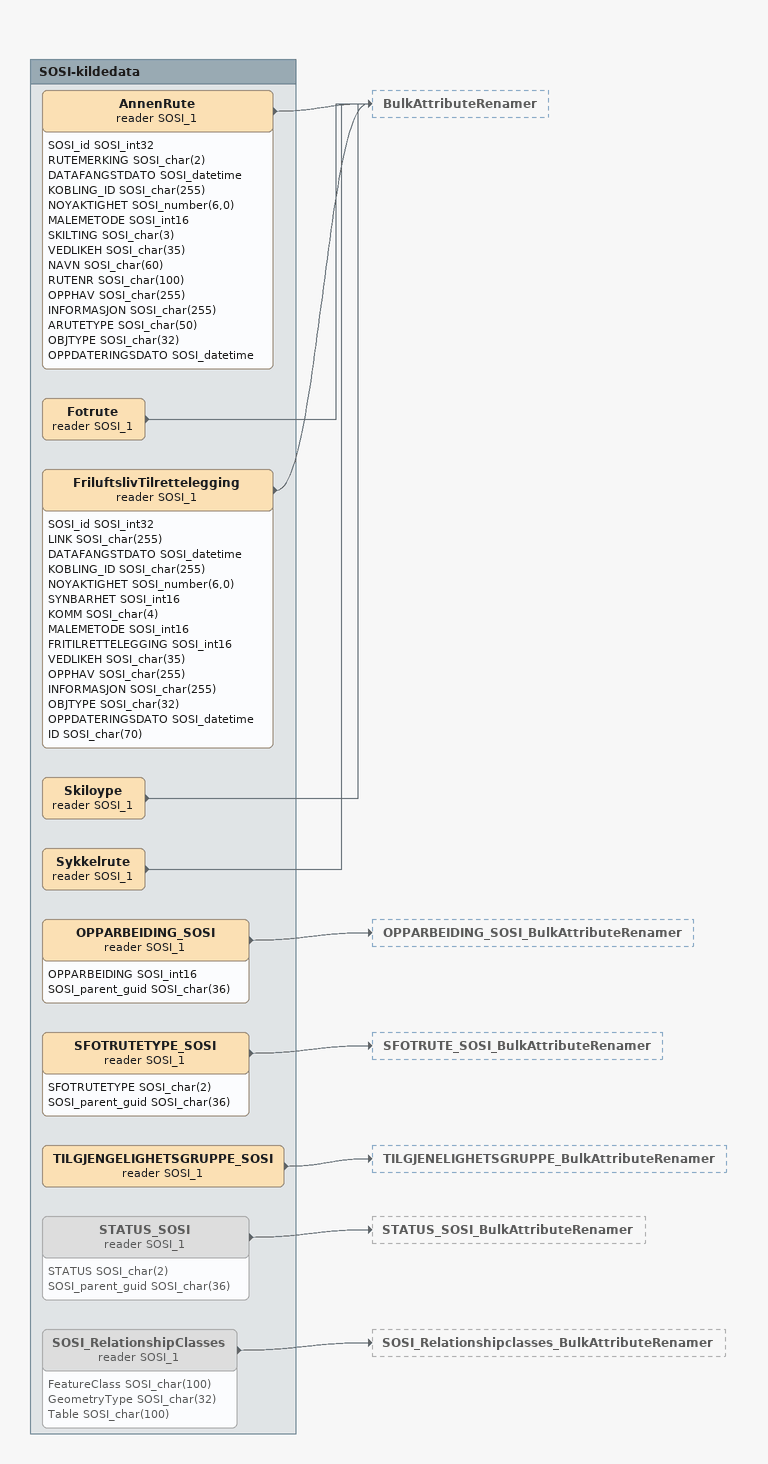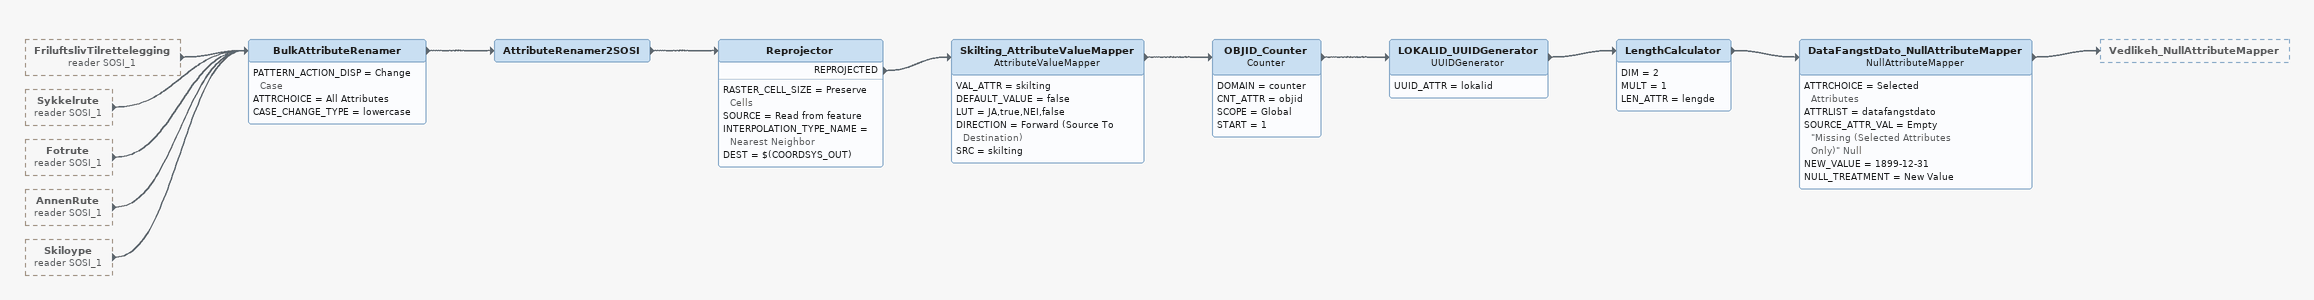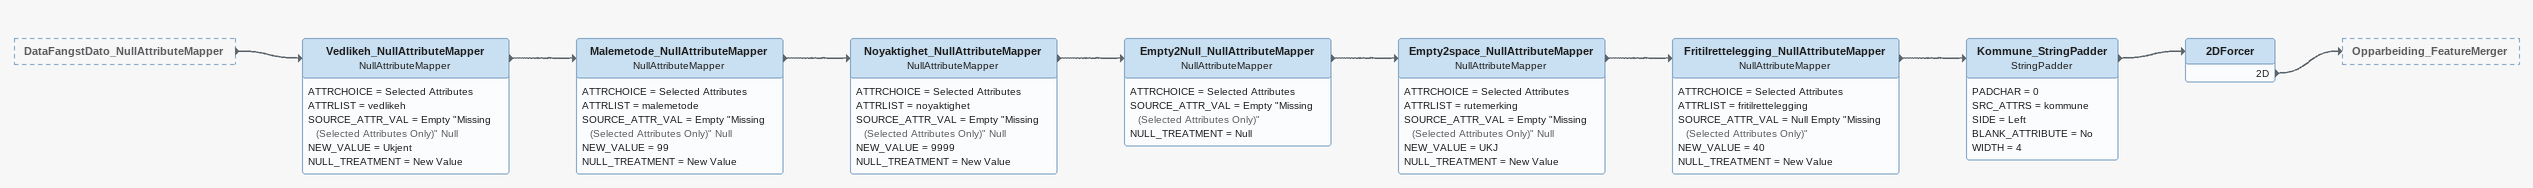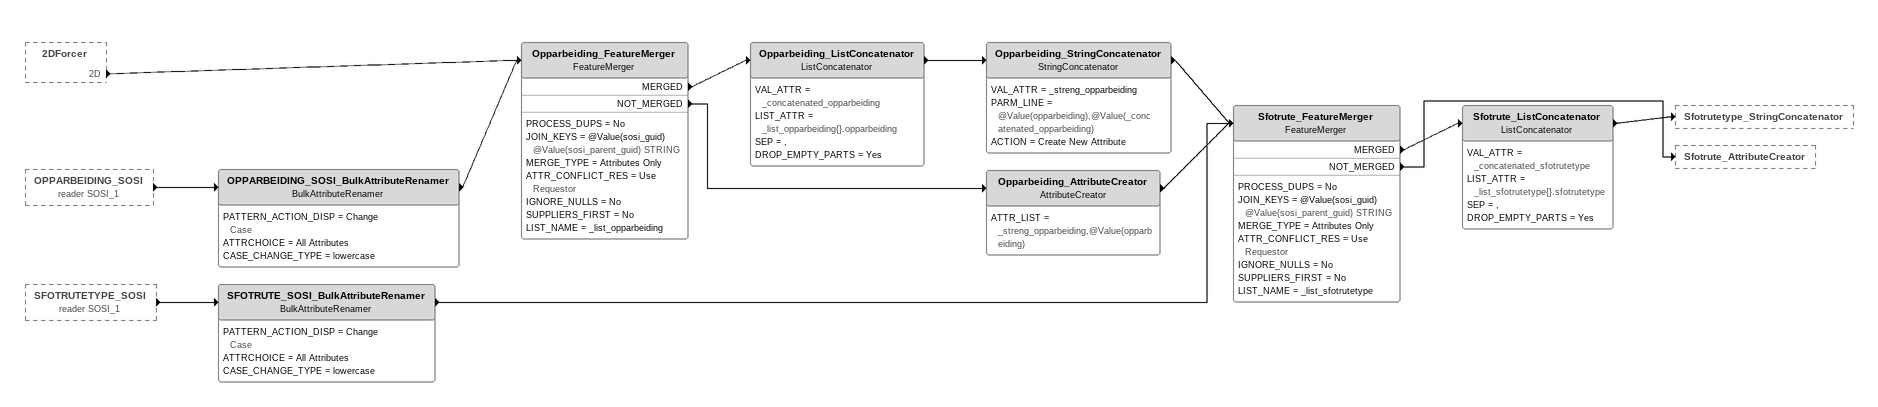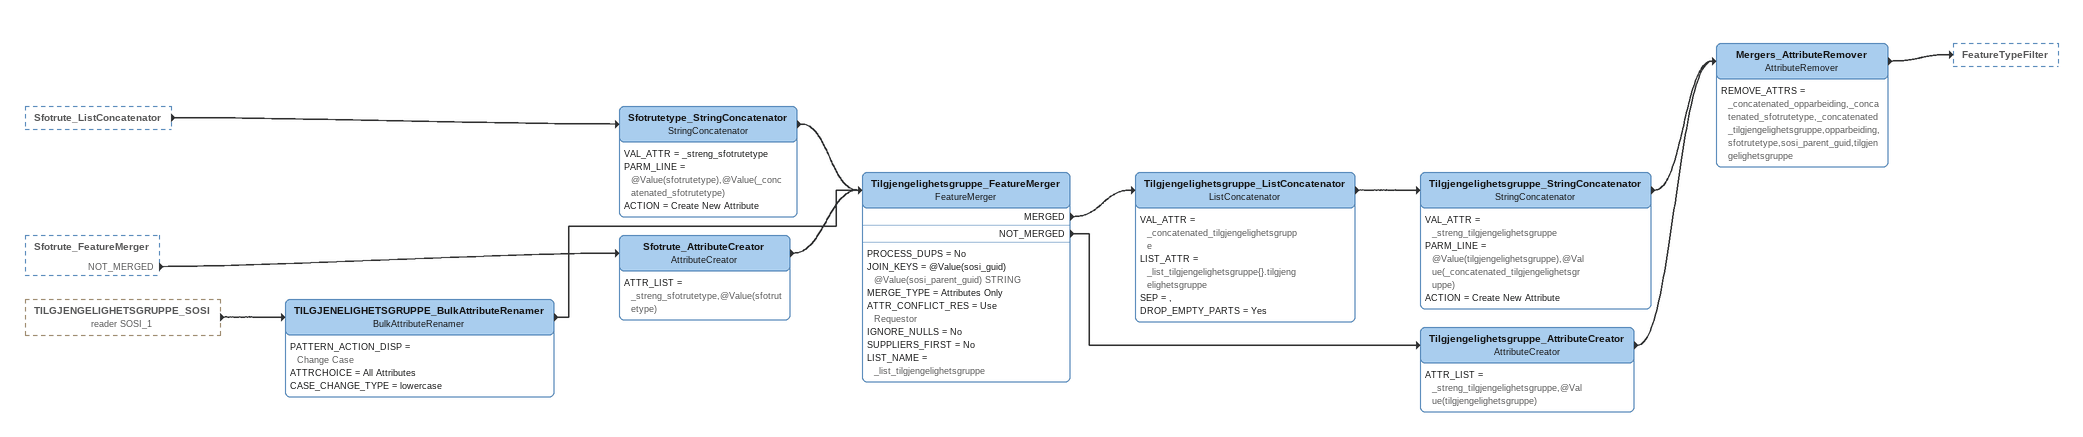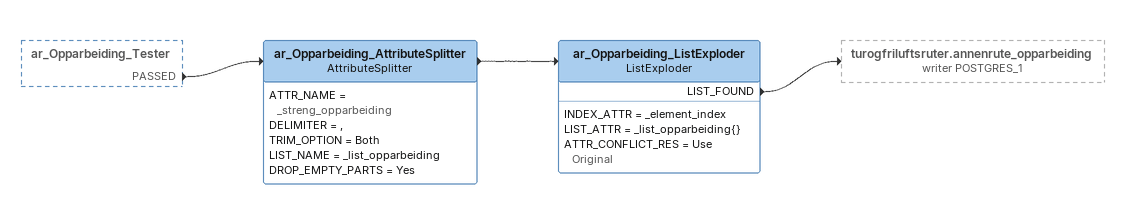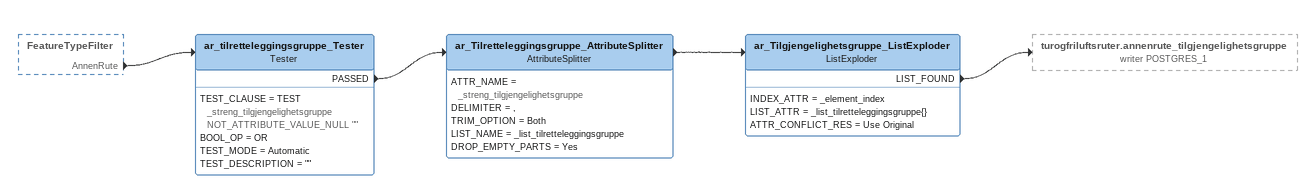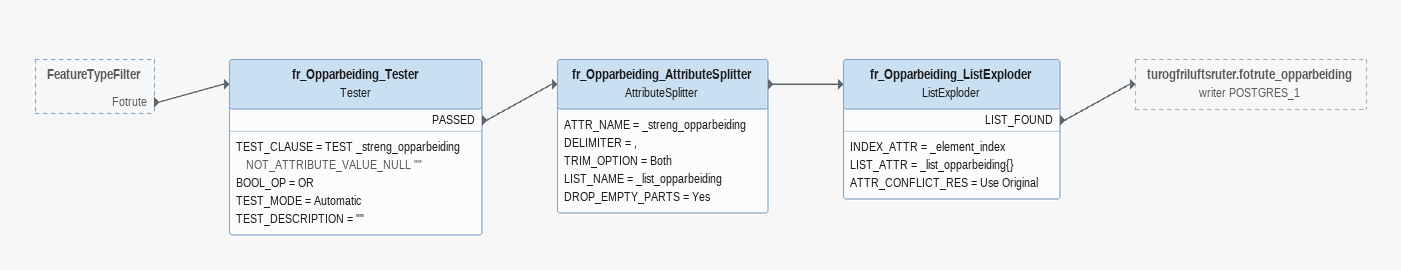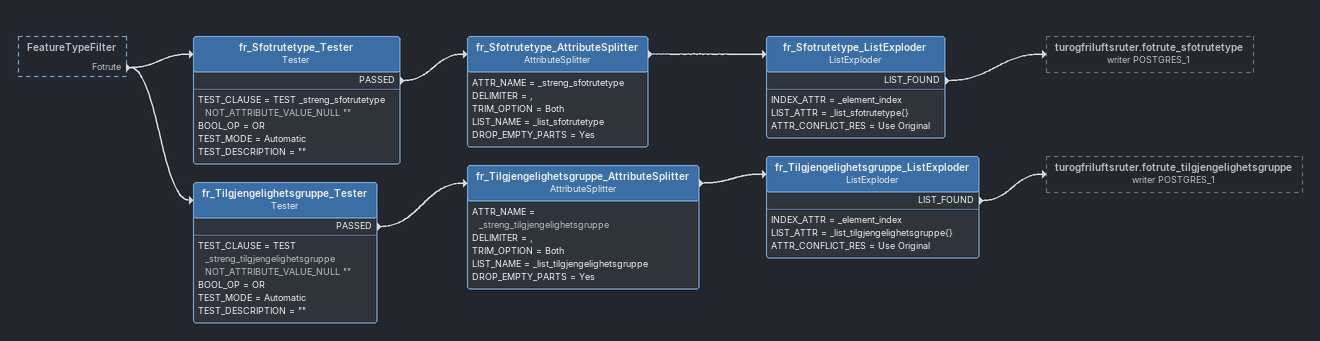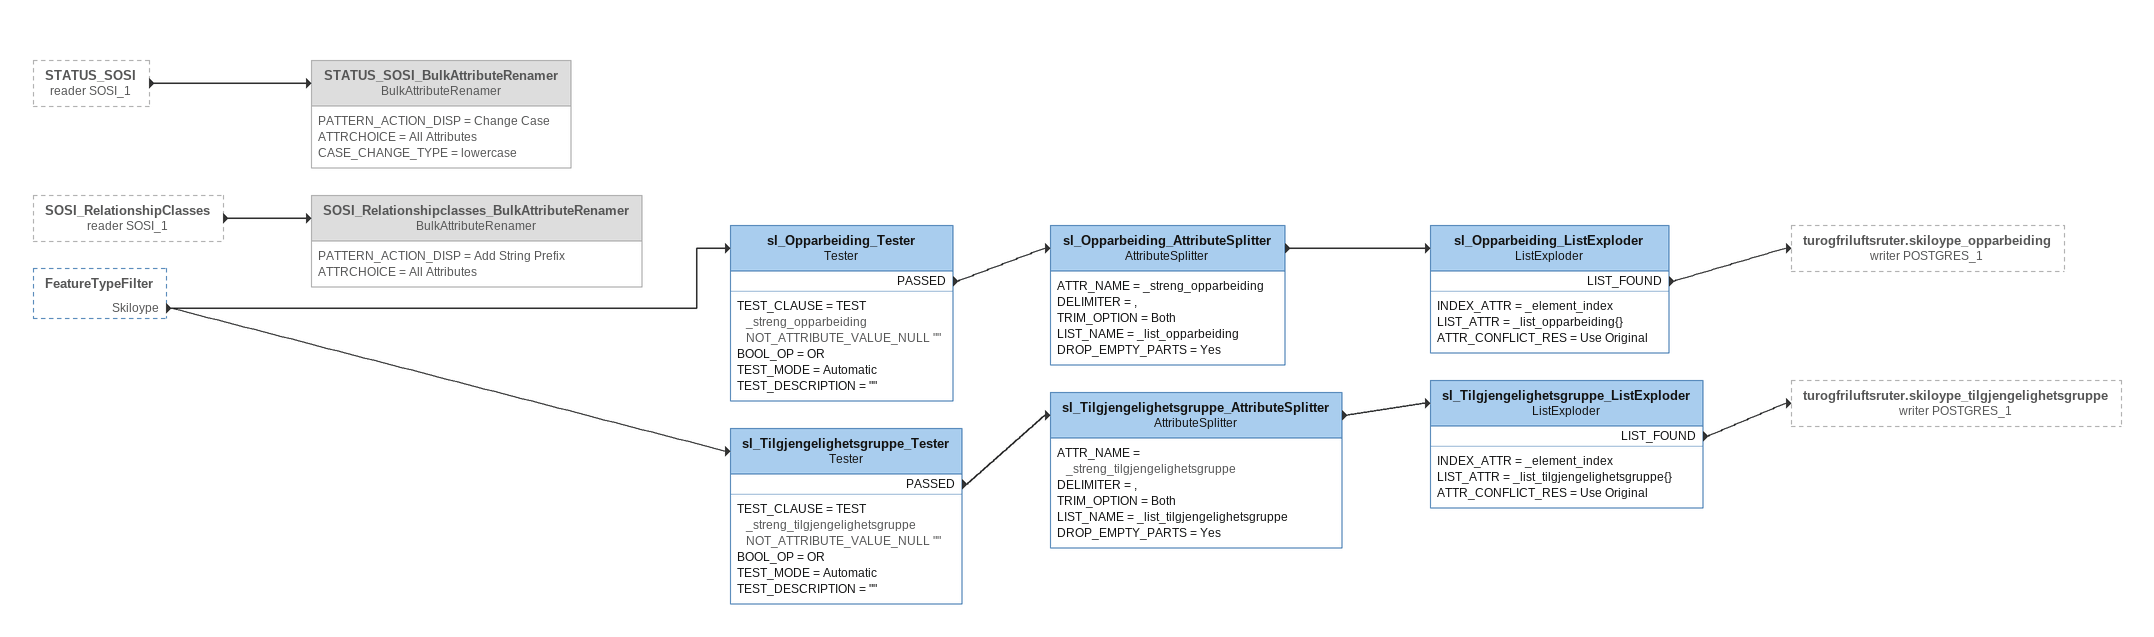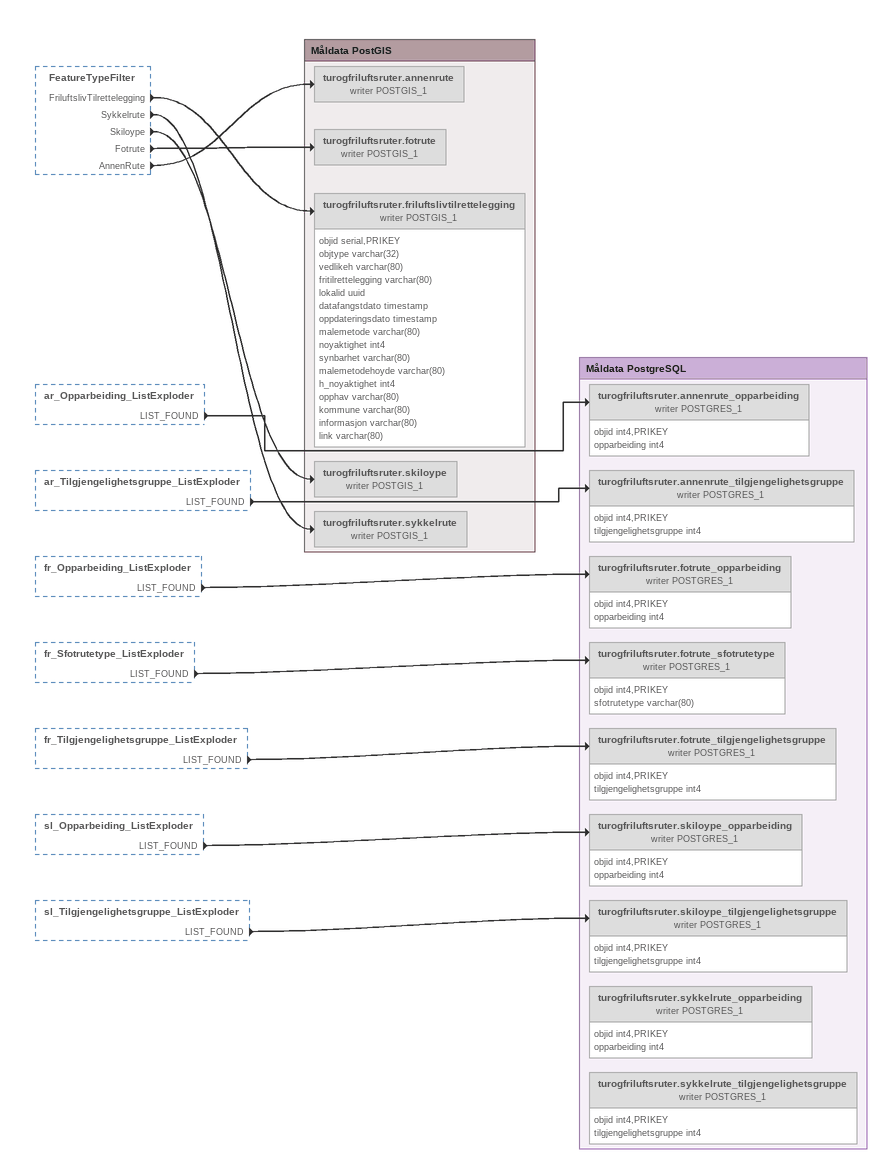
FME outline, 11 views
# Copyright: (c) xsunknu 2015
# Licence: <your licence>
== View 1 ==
Bookmark: SOSI-kildedata
AnnenRute (reader SOSI_1)
    attributes: SOSI_id SOSI_int32, RUTEMERKING SOSI_char(2), DATAFANGSTDATO SOSI_datetime, KOBLING_ID SOSI_char(255), NOYAKTIGHET SOSI_number(6,0), MALEMETODE SOSI_int16, SKILTING SOSI_char(3), VEDLIKEH SOSI_char(35), NAVN SOSI_char(60), RUTENR SOSI_char(100), OPPHAV SOSI_char(255), INFORMASJON SOSI_char(255), ARUTETYPE SOSI_char(50), OBJTYPE SOSI_char(32), OPPDATERINGSDATO SOSI_datetime
    -> BulkAttributeRenamer
Fotrute (reader SOSI_1)
    -> BulkAttributeRenamer
FriluftslivTilrettelegging (reader SOSI_1)
    attributes: SOSI_id SOSI_int32, LINK SOSI_char(255), DATAFANGSTDATO SOSI_datetime, KOBLING_ID SOSI_char(255), NOYAKTIGHET SOSI_number(6,0), SYNBARHET SOSI_int16, KOMM SOSI_char(4), MALEMETODE SOSI_int16, FRITILRETTELEGGING SOSI_int16, VEDLIKEH SOSI_char(35), OPPHAV SOSI_char(255), INFORMASJON SOSI_char(255), OBJTYPE SOSI_char(32), OPPDATERINGSDATO SOSI_datetime, ID SOSI_char(70)
    -> BulkAttributeRenamer
Skiloype (reader SOSI_1)
    -> BulkAttributeRenamer
Sykkelrute (reader SOSI_1)
    -> BulkAttributeRenamer
OPPARBEIDING_SOSI (reader SOSI_1)
    attributes: OPPARBEIDING SOSI_int16, SOSI_parent_guid SOSI_char(36)
    -> OPPARBEIDING_SOSI_BulkAttributeRenamer
SFOTRUTETYPE_SOSI (reader SOSI_1)
    attributes: SFOTRUTETYPE SOSI_char(2), SOSI_parent_guid SOSI_char(36)
    -> SFOTRUTE_SOSI_BulkAttributeRenamer
TILGJENGELIGHETSGRUPPE_SOSI (reader SOSI_1)
    -> TILGJENELIGHETSGRUPPE_BulkAttributeRenamer
STATUS_SOSI (reader SOSI_1) [off]
    attributes: STATUS SOSI_char(2), SOSI_parent_guid SOSI_char(36)
    -> STATUS_SOSI_BulkAttributeRenamer
SOSI_RelationshipClasses (reader SOSI_1) [off]
    attributes: FeatureClass SOSI_char(100), GeometryType SOSI_char(32), Table SOSI_char(100)
    -> SOSI_Relationshipclasses_BulkAttributeRenamer

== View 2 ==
FriluftslivTilrettelegging (reader SOSI_1) [outside]
    -> BulkAttributeRenamer
Sykkelrute (reader SOSI_1) [outside]
    -> BulkAttributeRenamer
Fotrute (reader SOSI_1) [outside]
    -> BulkAttributeRenamer
AnnenRute (reader SOSI_1) [outside]
    -> BulkAttributeRenamer
Skiloype (reader SOSI_1) [outside]
    -> BulkAttributeRenamer
BulkAttributeRenamer
    PATTERN_ACTION_DISP = Change Case
    ATTRCHOICE = All Attributes
    CASE_CHANGE_TYPE = lowercase
    -> AttributeRenamer2SOSI
AttributeRenamer2SOSI
    -> Reprojector
Reprojector
    RASTER_CELL_SIZE = Preserve Cells
    SOURCE = Read from feature
    INTERPOLATION_TYPE_NAME = Nearest Neighbor
    DEST = $(COORDSYS_OUT)
    REPROJECTED -> Skilting_AttributeValueMapper
Skilting_AttributeValueMapper: AttributeValueMapper
    VAL_ATTR = skilting
    DEFAULT_VALUE = false
    LUT = JA,true,NEI,false
    DIRECTION = Forward (Source To Destination)
    SRC = skilting
    -> OBJID_Counter
OBJID_Counter: Counter
    DOMAIN = counter
    CNT_ATTR = objid
    SCOPE = Global
    START = 1
    -> LOKALID_UUIDGenerator
LOKALID_UUIDGenerator: UUIDGenerator
    UUID_ATTR = lokalid
    -> LengthCalculator
LengthCalculator
    DIM = 2
    MULT = 1
    LEN_ATTR = lengde
    -> DataFangstDato_NullAttributeMapper
DataFangstDato_NullAttributeMapper: NullAttributeMapper
    ATTRCHOICE = Selected Attributes
    ATTRLIST = datafangstdato
    SOURCE_ATTR_VAL = Empty "Missing (Selected Attributes Only)" Null
    NEW_VALUE = 1899-12-31
    NULL_TREATMENT = New Value
    -> Vedlikeh_NullAttributeMapper

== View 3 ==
DataFangstDato_NullAttributeMapper [outside]
    -> Vedlikeh_NullAttributeMapper
Vedlikeh_NullAttributeMapper: NullAttributeMapper
    ATTRCHOICE = Selected Attributes
    ATTRLIST = vedlikeh
    SOURCE_ATTR_VAL = Empty "Missing (Selected Attributes Only)" Null
    NEW_VALUE = Ukjent
    NULL_TREATMENT = New Value
    -> Malemetode_NullAttributeMapper
Malemetode_NullAttributeMapper: NullAttributeMapper
    ATTRCHOICE = Selected Attributes
    ATTRLIST = malemetode
    SOURCE_ATTR_VAL = Empty "Missing (Selected Attributes Only)" Null
    NEW_VALUE = 99
    NULL_TREATMENT = New Value
    -> Noyaktighet_NullAttributeMapper
Noyaktighet_NullAttributeMapper: NullAttributeMapper
    ATTRCHOICE = Selected Attributes
    ATTRLIST = noyaktighet
    SOURCE_ATTR_VAL = Empty "Missing (Selected Attributes Only)" Null
    NEW_VALUE = 9999
    NULL_TREATMENT = New Value
    -> Empty2Null_NullAttributeMapper
Empty2Null_NullAttributeMapper: NullAttributeMapper
    ATTRCHOICE = Selected Attributes
    SOURCE_ATTR_VAL = Empty "Missing (Selected Attributes Only)"
    NULL_TREATMENT = Null
    -> Empty2space_NullAttributeMapper
Empty2space_NullAttributeMapper: NullAttributeMapper
    ATTRCHOICE = Selected Attributes
    ATTRLIST = rutemerking
    SOURCE_ATTR_VAL = Empty "Missing (Selected Attributes Only)" Null
    NEW_VALUE = UKJ
    NULL_TREATMENT = New Value
    -> Fritilrettelegging_NullAttributeMapper
Fritilrettelegging_NullAttributeMapper: NullAttributeMapper
    ATTRCHOICE = Selected Attributes
    ATTRLIST = fritilrettelegging
    SOURCE_ATTR_VAL = Null Empty "Missing (Selected Attributes Only)"
    NEW_VALUE = 40
    NULL_TREATMENT = New Value
    -> Kommune_StringPadder
Kommune_StringPadder: StringPadder
    PADCHAR = 0
    SRC_ATTRS = kommune
    SIDE = Left
    BLANK_ATTRIBUTE = No
    WIDTH = 4
    -> 2DForcer
2DForcer
    2D -> Opparbeiding_FeatureMerger

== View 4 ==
2DForcer [outside]
    2D -> Opparbeiding_FeatureMerger
OPPARBEIDING_SOSI (reader SOSI_1) [outside]
    -> OPPARBEIDING_SOSI_BulkAttributeRenamer
SFOTRUTETYPE_SOSI (reader SOSI_1) [outside]
    -> SFOTRUTE_SOSI_BulkAttributeRenamer
OPPARBEIDING_SOSI_BulkAttributeRenamer: BulkAttributeRenamer
    PATTERN_ACTION_DISP = Change Case
    ATTRCHOICE = All Attributes
    CASE_CHANGE_TYPE = lowercase
    -> Opparbeiding_FeatureMerger
Opparbeiding_FeatureMerger: FeatureMerger
    PROCESS_DUPS = No
    JOIN_KEYS = @Value(sosi_guid) @Value(sosi_parent_guid) STRING
    MERGE_TYPE = Attributes Only
    ATTR_CONFLICT_RES = Use Requestor
    IGNORE_NULLS = No
    SUPPLIERS_FIRST = No
    LIST_NAME = _list_opparbeiding
    MERGED -> Opparbeiding_ListConcatenator
    NOT_MERGED -> Opparbeiding_AttributeCreator
Opparbeiding_ListConcatenator: ListConcatenator
    VAL_ATTR = _concatenated_opparbeiding
    LIST_ATTR = _list_opparbeiding{}.opparbeiding
    SEP = ,
    DROP_EMPTY_PARTS = Yes
    -> Opparbeiding_StringConcatenator
Opparbeiding_StringConcatenator: StringConcatenator
    VAL_ATTR = _streng_opparbeiding
    PARM_LINE = @Value(opparbeiding),@Value(_concatenated_opparbeiding)
    ACTION = Create New Attribute
    -> Sfotrute_FeatureMerger
Opparbeiding_AttributeCreator: AttributeCreator
    ATTR_LIST = _streng_opparbeiding,@Value(opparbeiding)
    -> Sfotrute_FeatureMerger
SFOTRUTE_SOSI_BulkAttributeRenamer: BulkAttributeRenamer
    PATTERN_ACTION_DISP = Change Case
    ATTRCHOICE = All Attributes
    CASE_CHANGE_TYPE = lowercase
    -> Sfotrute_FeatureMerger
Sfotrute_FeatureMerger: FeatureMerger
    PROCESS_DUPS = No
    JOIN_KEYS = @Value(sosi_guid) @Value(sosi_parent_guid) STRING
    MERGE_TYPE = Attributes Only
    ATTR_CONFLICT_RES = Use Requestor
    IGNORE_NULLS = No
    SUPPLIERS_FIRST = No
    LIST_NAME = _list_sfotrutetype
    MERGED -> Sfotrute_ListConcatenator
    NOT_MERGED -> Sfotrute_AttributeCreator
Sfotrute_ListConcatenator: ListConcatenator
    VAL_ATTR = _concatenated_sfotrutetype
    LIST_ATTR = _list_sfotrutetype{}.sfotrutetype
    SEP = ,
    DROP_EMPTY_PARTS = Yes
    -> Sfotrutetype_StringConcatenator

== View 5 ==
Sfotrute_ListConcatenator [outside]
    -> Sfotrutetype_StringConcatenator
Sfotrute_FeatureMerger [outside]
    NOT_MERGED -> Sfotrute_AttributeCreator
TILGJENGELIGHETSGRUPPE_SOSI (reader SOSI_1) [outside]
    -> TILGJENELIGHETSGRUPPE_BulkAttributeRenamer
Sfotrutetype_StringConcatenator: StringConcatenator
    VAL_ATTR = _streng_sfotrutetype
    PARM_LINE = @Value(sfotrutetype),@Value(_concatenated_sfotrutetype)
    ACTION = Create New Attribute
    -> Tilgjengelighetsgruppe_FeatureMerger
Sfotrute_AttributeCreator: AttributeCreator
    ATTR_LIST = _streng_sfotrutetype,@Value(sfotrutetype)
    -> Tilgjengelighetsgruppe_FeatureMerger
TILGJENELIGHETSGRUPPE_BulkAttributeRenamer: BulkAttributeRenamer
    PATTERN_ACTION_DISP = Change Case
    ATTRCHOICE = All Attributes
    CASE_CHANGE_TYPE = lowercase
    -> Tilgjengelighetsgruppe_FeatureMerger
Tilgjengelighetsgruppe_FeatureMerger: FeatureMerger
    PROCESS_DUPS = No
    JOIN_KEYS = @Value(sosi_guid) @Value(sosi_parent_guid) STRING
    MERGE_TYPE = Attributes Only
    ATTR_CONFLICT_RES = Use Requestor
    IGNORE_NULLS = No
    SUPPLIERS_FIRST = No
    LIST_NAME = _list_tilgjengelighetsgruppe
    MERGED -> Tilgjengelighetsgruppe_ListConcatenator
    NOT_MERGED -> Tilgjengelighetsgruppe_AttributeCreator
Tilgjengelighetsgruppe_ListConcatenator: ListConcatenator
    VAL_ATTR = _concatenated_tilgjengelighetsgruppe
    LIST_ATTR = _list_tilgjengelighetsgruppe{}.tilgjengelighetsgruppe
    SEP = ,
    DROP_EMPTY_PARTS = Yes
    -> Tilgjengelighetsgruppe_StringConcatenator
Tilgjengelighetsgruppe_StringConcatenator: StringConcatenator
    VAL_ATTR = _streng_tilgjengelighetsgruppe
    PARM_LINE = @Value(tilgjengelighetsgruppe),@Value(_concatenated_tilgjengelighetsgruppe)
    ACTION = Create New Attribute
    -> Mergers_AttributeRemover
Tilgjengelighetsgruppe_AttributeCreator: AttributeCreator
    ATTR_LIST = _streng_tilgjengelighetsgruppe,@Value(tilgjengelighetsgruppe)
    -> Mergers_AttributeRemover
Mergers_AttributeRemover: AttributeRemover
    REMOVE_ATTRS = _concatenated_opparbeiding,_concatenated_sfotrutetype,_concatenated_tilgjengelighetsgruppe,opparbeiding,sfotrutetype,sosi_parent_guid,tilgjengelighetsgruppe
    -> FeatureTypeFilter

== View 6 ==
ar_Opparbeiding_Tester [outside]
    PASSED -> ar_Opparbeiding_AttributeSplitter
ar_Opparbeiding_AttributeSplitter: AttributeSplitter
    ATTR_NAME = _streng_opparbeiding
    DELIMITER = ,
    TRIM_OPTION = Both
    LIST_NAME = _list_opparbeiding
    DROP_EMPTY_PARTS = Yes
    -> ar_Opparbeiding_ListExploder
ar_Opparbeiding_ListExploder: ListExploder
    INDEX_ATTR = _element_index
    LIST_ATTR = _list_opparbeiding{}
    ATTR_CONFLICT_RES = Use Original
    LIST_FOUND -> turogfriluftsruter.annenrute_opparbeiding (writer POSTGRES_1)

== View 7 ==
FeatureTypeFilter [outside]
    AnnenRute -> ar_tilretteleggingsgruppe_Tester
ar_tilretteleggingsgruppe_Tester: Tester
    TEST_CLAUSE = TEST _streng_tilgjengelighetsgruppe NOT_ATTRIBUTE_VALUE_NULL ""
    BOOL_OP = OR
    TEST_MODE = Automatic
    TEST_DESCRIPTION = ""
    PASSED -> ar_Tilretteleggingsgruppe_AttributeSplitter
ar_Tilretteleggingsgruppe_AttributeSplitter: AttributeSplitter
    ATTR_NAME = _streng_tilgjengelighetsgruppe
    DELIMITER = ,
    TRIM_OPTION = Both
    LIST_NAME = _list_tilretteleggingsgruppe
    DROP_EMPTY_PARTS = Yes
    -> ar_Tilgjengelighetsgruppe_ListExploder
ar_Tilgjengelighetsgruppe_ListExploder: ListExploder
    INDEX_ATTR = _element_index
    LIST_ATTR = _list_tilretteleggingsgruppe{}
    ATTR_CONFLICT_RES = Use Original
    LIST_FOUND -> turogfriluftsruter.annenrute_tilgjengelighetsgruppe (writer POSTGRES_1)

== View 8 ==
FeatureTypeFilter [outside]
    Fotrute -> fr_Opparbeiding_Tester
fr_Opparbeiding_Tester: Tester
    TEST_CLAUSE = TEST _streng_opparbeiding NOT_ATTRIBUTE_VALUE_NULL ""
    BOOL_OP = OR
    TEST_MODE = Automatic
    TEST_DESCRIPTION = ""
    PASSED -> fr_Opparbeiding_AttributeSplitter
fr_Opparbeiding_AttributeSplitter: AttributeSplitter
    ATTR_NAME = _streng_opparbeiding
    DELIMITER = ,
    TRIM_OPTION = Both
    LIST_NAME = _list_opparbeiding
    DROP_EMPTY_PARTS = Yes
    -> fr_Opparbeiding_ListExploder
fr_Opparbeiding_ListExploder: ListExploder
    INDEX_ATTR = _element_index
    LIST_ATTR = _list_opparbeiding{}
    ATTR_CONFLICT_RES = Use Original
    LIST_FOUND -> turogfriluftsruter.fotrute_opparbeiding (writer POSTGRES_1)

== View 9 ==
FeatureTypeFilter [outside]
    Fotrute -> fr_Sfotrutetype_Tester
    Fotrute -> fr_Tilgjengelighetsgruppe_Tester
fr_Sfotrutetype_Tester: Tester
    TEST_CLAUSE = TEST _streng_sfotrutetype NOT_ATTRIBUTE_VALUE_NULL ""
    BOOL_OP = OR
    TEST_MODE = Automatic
    TEST_DESCRIPTION = ""
    PASSED -> fr_Sfotrutetype_AttributeSplitter
fr_Sfotrutetype_AttributeSplitter: AttributeSplitter
    ATTR_NAME = _streng_sfotrutetype
    DELIMITER = ,
    TRIM_OPTION = Both
    LIST_NAME = _list_sfotrutetype
    DROP_EMPTY_PARTS = Yes
    -> fr_Sfotrutetype_ListExploder
fr_Sfotrutetype_ListExploder: ListExploder
    INDEX_ATTR = _element_index
    LIST_ATTR = _list_sfotrutetype{}
    ATTR_CONFLICT_RES = Use Original
    LIST_FOUND -> turogfriluftsruter.fotrute_sfotrutetype (writer POSTGRES_1)
fr_Tilgjengelighetsgruppe_Tester: Tester
    TEST_CLAUSE = TEST _streng_tilgjengelighetsgruppe NOT_ATTRIBUTE_VALUE_NULL ""
    BOOL_OP = OR
    TEST_MODE = Automatic
    TEST_DESCRIPTION = ""
    PASSED -> fr_Tilgjengelighetsgruppe_AttributeSplitter
fr_Tilgjengelighetsgruppe_AttributeSplitter: AttributeSplitter
    ATTR_NAME = _streng_tilgjengelighetsgruppe
    DELIMITER = ,
    TRIM_OPTION = Both
    LIST_NAME = _list_tilgjengelighetsgruppe
    DROP_EMPTY_PARTS = Yes
    -> fr_Tilgjengelighetsgruppe_ListExploder
fr_Tilgjengelighetsgruppe_ListExploder: ListExploder
    INDEX_ATTR = _element_index
    LIST_ATTR = _list_tilgjengelighetsgruppe{}
    ATTR_CONFLICT_RES = Use Original
    LIST_FOUND -> turogfriluftsruter.fotrute_tilgjengelighetsgruppe (writer POSTGRES_1)

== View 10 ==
STATUS_SOSI (reader SOSI_1) [outside]
    -> STATUS_SOSI_BulkAttributeRenamer
SOSI_RelationshipClasses (reader SOSI_1) [outside]
    -> SOSI_Relationshipclasses_BulkAttributeRenamer
FeatureTypeFilter [outside]
    Skiloype -> sl_Opparbeiding_Tester
    Skiloype -> sl_Tilgjengelighetsgruppe_Tester
sl_Opparbeiding_Tester: Tester
    TEST_CLAUSE = TEST _streng_opparbeiding NOT_ATTRIBUTE_VALUE_NULL ""
    BOOL_OP = OR
    TEST_MODE = Automatic
    TEST_DESCRIPTION = ""
    PASSED -> sl_Opparbeiding_AttributeSplitter
sl_Opparbeiding_AttributeSplitter: AttributeSplitter
    ATTR_NAME = _streng_opparbeiding
    DELIMITER = ,
    TRIM_OPTION = Both
    LIST_NAME = _list_opparbeiding
    DROP_EMPTY_PARTS = Yes
    -> sl_Opparbeiding_ListExploder
sl_Opparbeiding_ListExploder: ListExploder
    INDEX_ATTR = _element_index
    LIST_ATTR = _list_opparbeiding{}
    ATTR_CONFLICT_RES = Use Original
    LIST_FOUND -> turogfriluftsruter.skiloype_opparbeiding (writer POSTGRES_1)
sl_Tilgjengelighetsgruppe_Tester: Tester
    TEST_CLAUSE = TEST _streng_tilgjengelighetsgruppe NOT_ATTRIBUTE_VALUE_NULL ""
    BOOL_OP = OR
    TEST_MODE = Automatic
    TEST_DESCRIPTION = ""
    PASSED -> sl_Tilgjengelighetsgruppe_AttributeSplitter
sl_Tilgjengelighetsgruppe_AttributeSplitter: AttributeSplitter
    ATTR_NAME = _streng_tilgjengelighetsgruppe
    DELIMITER = ,
    TRIM_OPTION = Both
    LIST_NAME = _list_tilgjengelighetsgruppe
    DROP_EMPTY_PARTS = Yes
    -> sl_Tilgjengelighetsgruppe_ListExploder
sl_Tilgjengelighetsgruppe_ListExploder: ListExploder
    INDEX_ATTR = _element_index
    LIST_ATTR = _list_tilgjengelighetsgruppe{}
    ATTR_CONFLICT_RES = Use Original
    LIST_FOUND -> turogfriluftsruter.skiloype_tilgjengelighetsgruppe (writer POSTGRES_1)
STATUS_SOSI_BulkAttributeRenamer: BulkAttributeRenamer [off]
    PATTERN_ACTION_DISP = Change Case
    ATTRCHOICE = All Attributes
    CASE_CHANGE_TYPE = lowercase
SOSI_Relationshipclasses_BulkAttributeRenamer: BulkAttributeRenamer [off]
    PATTERN_ACTION_DISP = Add String Prefix
    ATTRCHOICE = All Attributes

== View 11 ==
FeatureTypeFilter [outside]
    FriluftslivTilrettelegging -> turogfriluftsruter.friluftslivtilrettelegging (writer POSTGIS_1)
    Sykkelrute -> turogfriluftsruter.sykkelrute (writer POSTGIS_1)
    Skiloype -> turogfriluftsruter.skiloype (writer POSTGIS_1)
    Fotrute -> turogfriluftsruter.fotrute (writer POSTGIS_1)
    AnnenRute -> turogfriluftsruter.annenrute (writer POSTGIS_1)
ar_Opparbeiding_ListExploder [outside]
    LIST_FOUND -> turogfriluftsruter.annenrute_opparbeiding (writer POSTGRES_1)
ar_Tilgjengelighetsgruppe_ListExploder [outside]
    LIST_FOUND -> turogfriluftsruter.annenrute_tilgjengelighetsgruppe (writer POSTGRES_1)
fr_Opparbeiding_ListExploder [outside]
    LIST_FOUND -> turogfriluftsruter.fotrute_opparbeiding (writer POSTGRES_1)
fr_Sfotrutetype_ListExploder [outside]
    LIST_FOUND -> turogfriluftsruter.fotrute_sfotrutetype (writer POSTGRES_1)
fr_Tilgjengelighetsgruppe_ListExploder [outside]
    LIST_FOUND -> turogfriluftsruter.fotrute_tilgjengelighetsgruppe (writer POSTGRES_1)
sl_Opparbeiding_ListExploder [outside]
    LIST_FOUND -> turogfriluftsruter.skiloype_opparbeiding (writer POSTGRES_1)
sl_Tilgjengelighetsgruppe_ListExploder [outside]
    LIST_FOUND -> turogfriluftsruter.skiloype_tilgjengelighetsgruppe (writer POSTGRES_1)

Bookmark: Måldata PostGIS
turogfriluftsruter.annenrute (writer POSTGIS_1) [off]
turogfriluftsruter.fotrute (writer POSTGIS_1) [off]
turogfriluftsruter.friluftslivtilrettelegging (writer POSTGIS_1) [off]
    attributes: objid serial,PRIKEY, objtype varchar(32), vedlikeh varchar(80), fritilrettelegging varchar(80), lokalid uuid, datafangstdato timestamp, oppdateringsdato timestamp, malemetode varchar(80), noyaktighet int4, synbarhet varchar(80), malemetodehoyde varchar(80), h_noyaktighet int4, opphav varchar(80), kommune varchar(80), informasjon varchar(80), link varchar(80)
turogfriluftsruter.skiloype (writer POSTGIS_1) [off]
turogfriluftsruter.sykkelrute (writer POSTGIS_1) [off]

Bookmark: Måldata PostgreSQL
turogfriluftsruter.annenrute_opparbeiding (writer POSTGRES_1) [off]
    attributes: objid int4,PRIKEY, opparbeiding int4
turogfriluftsruter.annenrute_tilgjengelighetsgruppe (writer POSTGRES_1) [off]
    attributes: objid int4,PRIKEY, tilgjengelighetsgruppe int4
turogfriluftsruter.fotrute_opparbeiding (writer POSTGRES_1) [off]
    attributes: objid int4,PRIKEY, opparbeiding int4
turogfriluftsruter.fotrute_sfotrutetype (writer POSTGRES_1) [off]
    attributes: objid int4,PRIKEY, sfotrutetype varchar(80)
turogfriluftsruter.fotrute_tilgjengelighetsgruppe (writer POSTGRES_1) [off]
    attributes: objid int4,PRIKEY, tilgjengelighetsgruppe int4
turogfriluftsruter.skiloype_opparbeiding (writer POSTGRES_1) [off]
    attributes: objid int4,PRIKEY, opparbeiding int4
turogfriluftsruter.skiloype_tilgjengelighetsgruppe (writer POSTGRES_1) [off]
    attributes: objid int4,PRIKEY, tilgjengelighetsgruppe int4
turogfriluftsruter.sykkelrute_opparbeiding (writer POSTGRES_1) [off]
    attributes: objid int4,PRIKEY, opparbeiding int4
turogfriluftsruter.sykkelrute_tilgjengelighetsgruppe (writer POSTGRES_1) [off]
    attributes: objid int4,PRIKEY, tilgjengelighetsgruppe int4
